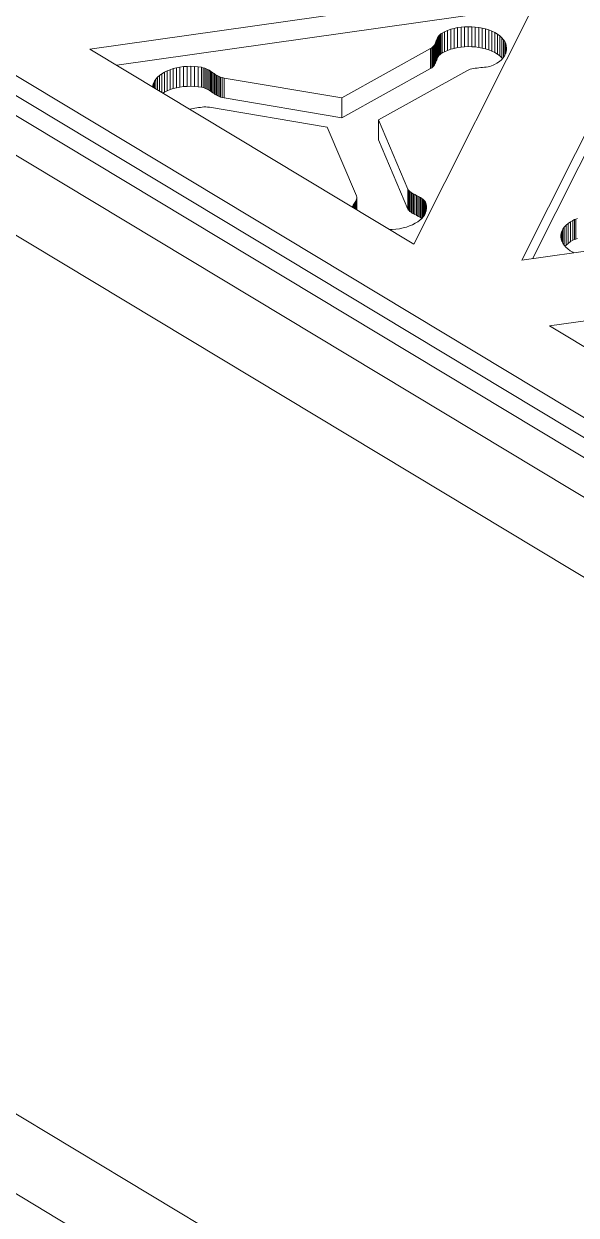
# Model space of a CAD drawing. Header units: inches. Extents: x 4 to 26.1, y 6.7 to 41.9.
# Drawn here: x 12.918 to 14.33, y 11.99 to 15.035 of the extents above; entities that cross this region are included whole.
import ezdxf

# ---------------------------------------------------------------- set-up
doc = ezdxf.new("R2010")
doc.units = ezdxf.units.IN
doc.header["$MEASUREMENT"] = 0
doc.layers.add('rails', color=7, linetype='Continuous', lineweight=35, true_color=0xd4d4d4)

# ---------------------------------------------------------------- blocks, each defined once
blk = doc.blocks.new('A$C382235AA')
at = {"color": 0, "linetype": 'Continuous', "lineweight": 0, "extrusion": (-4.89431e-17, 0.816497, 0.57735)}
for p, q in [((-16.7889, 11.4945), (-8.7719, 6.6688)), ((-16.7889, 11.4435), (-8.7719, 6.6178)), ((-8.7719, 6.6178), (-16.7889, 11.4435)), ((-8.7719, 6.5667), (-16.7889, 11.3925)), ((-16.7889, 11.3925), (-8.7719, 6.5667)), ((-16.7889, 11.2904), (-8.8284, 6.4987)), ((-8.7719, 6.4647), (-16.7889, 11.2904)), ((-8.8284, 6.2946), (-16.7889, 11.0863)), ((-12.7342, 9.2352), (-11.5729, 9.3999)), ((-11.5729, 9.3999), (-11.9064, 8.7369)), ((-11.6303, 8.6958), (-11.2968, 9.3588)), ((-11.6005, 9.345), (-12.6656, 9.1939)), ((-11.8115, 9.286), (-11.8031, 9.2883)), ((-11.8031, 9.2883), (-11.7943, 9.2902)), ((-11.8031, 9.2373), (-11.8031, 9.2883)), ((-11.7943, 9.2902), (-11.7854, 9.2915)), ((-11.7943, 9.2391), (-11.7943, 9.2902)), ((-11.7854, 9.2915), (-11.7763, 9.2923)), ((-11.7854, 9.2404), (-11.7854, 9.2915)), ((-11.7763, 9.2923), (-11.7672, 9.2926)), ((-11.7763, 9.2413), (-11.7763, 9.2923)), ((-11.7672, 9.2416), (-11.7672, 9.2926)), ((-11.7672, 9.2926), (-11.758, 9.2925)), ((-11.758, 9.2414), (-11.758, 9.2925)), ((-11.758, 9.2925), (-11.7489, 9.2918)), ((-11.7489, 9.2408), (-11.7489, 9.2918)), ((-11.7489, 9.2918), (-11.7399, 9.2906)), ((-11.7399, 9.2396), (-11.7399, 9.2906)), ((-11.7399, 9.2906), (-11.7311, 9.289)), ((-11.7311, 9.2379), (-11.7311, 9.289)), ((-11.7311, 9.289), (-11.7226, 9.2868)), ((-11.2968, 9.3078), (-11.6026, 8.6997)), ((-11.8486, 9.2564), (-11.8476, 9.2591)), ((-11.8476, 9.2591), (-11.8465, 9.2618)), ((-11.8476, 9.2081), (-11.8476, 9.2591)), ((-11.8465, 9.2618), (-11.8452, 9.2645)), ((-11.8465, 9.2108), (-11.8465, 9.2618)), ((-11.8452, 9.2645), (-11.8437, 9.2671)), ((-11.8452, 9.2135), (-11.8452, 9.2645)), ((-11.8437, 9.2671), (-11.8419, 9.2696)), ((-11.8437, 9.2161), (-11.8437, 9.2671)), ((-11.8419, 9.2696), (-11.8397, 9.2721)), ((-11.8419, 9.2186), (-11.8419, 9.2696)), ((-11.8397, 9.2721), (-11.837, 9.2744)), ((-11.8397, 9.221), (-11.8397, 9.2721)), ((-11.837, 9.2744), (-11.8338, 9.2765)), ((-11.837, 9.2233), (-11.837, 9.2744)), ((-11.8338, 9.2765), (-11.8274, 9.2799)), ((-11.8338, 9.2255), (-11.8338, 9.2765)), ((-11.8274, 9.2799), (-11.8197, 9.2832)), ((-11.8274, 9.2288), (-11.8274, 9.2799)), ((-11.8197, 9.2832), (-11.8115, 9.286)), ((-11.8197, 9.2322), (-11.8197, 9.2832)), ((-11.8115, 9.235), (-11.8115, 9.286)), ((-11.7226, 9.2358), (-11.7226, 9.2868)), ((-11.7226, 9.2868), (-11.7144, 9.2842)), ((-11.7144, 9.2331), (-11.7144, 9.2842)), ((-11.7144, 9.2842), (-11.7066, 9.281)), ((-11.7066, 9.23), (-11.7066, 9.281)), ((-11.7066, 9.281), (-11.6992, 9.2774)), ((-11.6992, 9.2264), (-11.6992, 9.2774)), ((-11.6992, 9.2774), (-11.6924, 9.2733)), ((-11.6924, 9.2223), (-11.6924, 9.2733)), ((-11.6924, 9.2733), (-11.6864, 9.2689)), ((-11.6864, 9.2179), (-11.6864, 9.2689)), ((-11.6864, 9.2689), (-11.6813, 9.2643)), ((-11.6813, 9.2132), (-11.6813, 9.2643)), ((-11.6813, 9.2643), (-11.6771, 9.2594)), ((-11.6771, 9.2139), (-11.6771, 9.2594)), ((-11.6771, 9.2594), (-11.6737, 9.2544)), ((-11.9064, 8.7369), (-12.7342, 9.2352)), ((-12.0899, 9.111), (-11.863, 9.2367)), ((-11.863, 9.2367), (-11.8597, 9.2389)), ((-11.863, 9.1857), (-11.863, 9.2367)), ((-11.8597, 9.2389), (-11.8572, 9.241)), ((-11.8597, 9.1878), (-11.8597, 9.2389)), ((-11.8572, 9.241), (-11.8551, 9.2434)), ((-11.8572, 9.19), (-11.8572, 9.241)), ((-11.8551, 9.2434), (-11.8534, 9.2458)), ((-11.8551, 9.1923), (-11.8551, 9.2434)), ((-11.8534, 9.2458), (-11.852, 9.2483)), ((-11.8534, 9.1948), (-11.8534, 9.2458)), ((-11.852, 9.2483), (-11.8507, 9.251)), ((-11.852, 9.1973), (-11.852, 9.2483)), ((-11.8507, 9.251), (-11.8497, 9.2537)), ((-11.8507, 9.1999), (-11.8507, 9.251)), ((-11.8497, 9.2537), (-11.8486, 9.2564)), ((-11.8497, 9.2026), (-11.8497, 9.2537)), ((-11.8486, 9.2053), (-11.8486, 9.2564)), ((-11.8274, 9.2288), (-11.8338, 9.2255)), ((-11.8197, 9.2322), (-11.8274, 9.2288)), ((-11.8115, 9.235), (-11.8197, 9.2322)), ((-11.8031, 9.2373), (-11.8115, 9.235)), ((-11.7943, 9.2391), (-11.8031, 9.2373)), ((-11.7854, 9.2404), (-11.7943, 9.2391)), ((-11.7763, 9.2413), (-11.7854, 9.2404)), ((-11.7672, 9.2416), (-11.7763, 9.2413)), ((-11.758, 9.2414), (-11.7672, 9.2416)), ((-11.7489, 9.2408), (-11.758, 9.2414)), ((-11.7399, 9.2396), (-11.7489, 9.2408)), ((-11.7311, 9.2379), (-11.7399, 9.2396)), ((-11.7226, 9.2358), (-11.7311, 9.2379)), ((-11.7144, 9.2331), (-11.7226, 9.2358)), ((-11.7066, 9.23), (-11.7144, 9.2331)), ((-11.6992, 9.2264), (-11.7066, 9.23)), ((-11.6737, 9.219), (-11.6737, 9.2544)), ((-11.6737, 9.2544), (-11.6712, 9.2493)), ((-11.6698, 9.2282), (-11.6716, 9.223)), ((-11.6712, 9.2242), (-11.6712, 9.2493)), ((-11.6712, 9.2493), (-11.6696, 9.244)), ((-11.6689, 9.2335), (-11.6698, 9.2282)), ((-11.6696, 9.2296), (-11.6696, 9.244)), ((-11.6696, 9.244), (-11.6688, 9.2387)), ((-11.6688, 9.2387), (-11.6689, 9.2335)), ((-11.852, 9.1973), (-11.8534, 9.1948)), ((-11.8507, 9.1999), (-11.852, 9.1973)), ((-11.8497, 9.2026), (-11.8507, 9.1999)), ((-11.8486, 9.2053), (-11.8497, 9.2026)), ((-11.8476, 9.2081), (-11.8486, 9.2053)), ((-11.8465, 9.2108), (-11.8476, 9.2081)), ((-11.8452, 9.2135), (-11.8465, 9.2108)), ((-11.8437, 9.2161), (-11.8452, 9.2135)), ((-11.8419, 9.2186), (-11.8437, 9.2161)), ((-11.8397, 9.221), (-11.8419, 9.2186)), ((-11.837, 9.2233), (-11.8397, 9.221)), ((-11.8338, 9.2255), (-11.837, 9.2233)), ((-11.6935, 9.1992), (-11.6995, 9.1957)), ((-11.6924, 9.2223), (-11.6992, 9.2264)), ((-11.6874, 9.2035), (-11.6935, 9.1992)), ((-11.6864, 9.2179), (-11.6924, 9.2223)), ((-11.6822, 9.2081), (-11.6874, 9.2035)), ((-11.6813, 9.2132), (-11.6864, 9.2179)), ((-11.6778, 9.2129), (-11.6822, 9.2081)), ((-11.6794, 9.2111), (-11.6813, 9.2132)), ((-11.6743, 9.2179), (-11.6778, 9.2129)), ((-11.6716, 9.223), (-11.6743, 9.2179)), ((-12.561, 9.1638), (-12.5559, 9.1683)), ((-12.5559, 9.1683), (-12.55, 9.1725)), ((-12.5559, 9.1278), (-12.5559, 9.1683)), ((-12.55, 9.1725), (-12.5436, 9.1763)), ((-12.55, 9.1243), (-12.55, 9.1725)), ((-12.5436, 9.1763), (-12.5366, 9.1798)), ((-12.5436, 9.1253), (-12.5436, 9.1763)), ((-12.5366, 9.1798), (-12.529, 9.1828)), ((-12.5366, 9.1287), (-12.5366, 9.1798)), ((-12.529, 9.1828), (-12.521, 9.1854)), ((-12.529, 9.1318), (-12.529, 9.1828)), ((-12.521, 9.1854), (-12.5127, 9.1876)), ((-12.521, 9.1344), (-12.521, 9.1854)), ((-12.5127, 9.1876), (-12.504, 9.1893)), ((-12.5127, 9.1365), (-12.5127, 9.1876)), ((-12.504, 9.1893), (-12.495, 9.1905)), ((-12.504, 9.1382), (-12.504, 9.1893)), ((-12.495, 9.1905), (-12.4858, 9.1912)), ((-12.495, 9.1395), (-12.495, 9.1905)), ((-12.4858, 9.1912), (-12.4764, 9.1914)), ((-12.4858, 9.1402), (-12.4858, 9.1912)), ((-12.4764, 9.1404), (-12.4764, 9.1914)), ((-12.4764, 9.1914), (-12.467, 9.1911)), ((-12.467, 9.1401), (-12.467, 9.1911)), ((-12.467, 9.1911), (-12.4574, 9.1902)), ((-12.4574, 9.1392), (-12.4574, 9.1902)), ((-12.4574, 9.1902), (-12.4491, 9.189)), ((-12.4491, 9.1379), (-12.4491, 9.189)), ((-12.4491, 9.189), (-12.4446, 9.1879)), ((-12.4446, 9.1369), (-12.4446, 9.1879)), ((-12.4446, 9.1879), (-12.4404, 9.1866)), ((-12.4404, 9.1356), (-12.4404, 9.1866)), ((-12.4404, 9.1866), (-12.4365, 9.185)), ((-12.4365, 9.134), (-12.4365, 9.185)), ((-12.4365, 9.185), (-12.4328, 9.1832)), ((-12.4328, 9.1322), (-12.4328, 9.1832)), ((-12.4328, 9.1832), (-12.4294, 9.1813)), ((-12.4294, 9.1303), (-12.4294, 9.1813)), ((-12.4294, 9.1813), (-12.4261, 9.1793)), ((-12.4261, 9.1282), (-12.4261, 9.1793)), ((-12.4261, 9.1793), (-12.423, 9.1772)), ((-12.423, 9.1261), (-12.423, 9.1772)), ((-12.423, 9.1772), (-12.4199, 9.175)), ((-12.4199, 9.124), (-12.4199, 9.175)), ((-12.4199, 9.175), (-12.4168, 9.1729)), ((-12.4168, 9.1218), (-12.4168, 9.1729)), ((-12.4168, 9.1729), (-12.4137, 9.1708)), ((-12.4137, 9.1197), (-12.4137, 9.1708)), ((-12.4137, 9.1708), (-12.4105, 9.1688)), ((-12.4105, 9.1177), (-12.4105, 9.1688)), ((-12.4105, 9.1688), (-12.4072, 9.1669)), ((-12.4072, 9.1159), (-12.4072, 9.1669)), ((-12.4072, 9.1669), (-12.4037, 9.1652)), ((-11.863, 9.1857), (-12.0899, 9.06)), ((-11.7707, 9.1798), (-11.9966, 9.0547)), ((-11.8597, 9.1878), (-11.863, 9.1857)), ((-11.8572, 9.19), (-11.8597, 9.1878)), ((-11.8551, 9.1923), (-11.8572, 9.19)), ((-11.8534, 9.1948), (-11.8551, 9.1923)), ((-11.7655, 9.1823), (-11.7707, 9.1798)), ((-11.7617, 9.1837), (-11.7655, 9.1823)), ((-11.7576, 9.1848), (-11.7617, 9.1837)), ((-11.7533, 9.1857), (-11.7576, 9.1848)), ((-11.7489, 9.1864), (-11.7533, 9.1857)), ((-11.7443, 9.187), (-11.7489, 9.1864)), ((-11.7396, 9.1875), (-11.7443, 9.187)), ((-11.7349, 9.188), (-11.7396, 9.1875)), ((-11.7302, 9.1885), (-11.7349, 9.188)), ((-11.7254, 9.189), (-11.7302, 9.1885)), ((-11.7207, 9.1896), (-11.7254, 9.189)), ((-11.7162, 9.1904), (-11.7207, 9.1896)), ((-11.7117, 9.1913), (-11.7162, 9.1904)), ((-11.7074, 9.1925), (-11.7117, 9.1913)), ((-11.7033, 9.1939), (-11.7074, 9.1925)), ((-11.6995, 9.1957), (-11.7033, 9.1939)), ((-12.5741, 9.1388), (-12.5735, 9.1428)), ((-12.5735, 9.1428), (-12.5718, 9.1483)), ((-12.5735, 9.1384), (-12.5735, 9.1428)), ((-12.5718, 9.1483), (-12.569, 9.1537)), ((-12.5718, 9.1374), (-12.5718, 9.1483)), ((-12.569, 9.1537), (-12.5654, 9.1589)), ((-12.569, 9.1357), (-12.569, 9.1537)), ((-12.5654, 9.1589), (-12.561, 9.1638)), ((-12.5654, 9.1336), (-12.5654, 9.1589)), ((-12.561, 9.1309), (-12.561, 9.1638)), ((-12.5127, 9.1365), (-12.521, 9.1344)), ((-12.504, 9.1382), (-12.5127, 9.1365)), ((-12.495, 9.1395), (-12.504, 9.1382)), ((-12.4858, 9.1402), (-12.495, 9.1395)), ((-12.4764, 9.1404), (-12.4858, 9.1402)), ((-12.467, 9.1401), (-12.4764, 9.1404)), ((-12.4574, 9.1392), (-12.467, 9.1401)), ((-12.4491, 9.1379), (-12.4574, 9.1392)), ((-12.4446, 9.1369), (-12.4491, 9.1379)), ((-12.4404, 9.1356), (-12.4446, 9.1369)), ((-12.4365, 9.134), (-12.4404, 9.1356)), ((-12.4037, 9.1142), (-12.4037, 9.1652)), ((-12.4037, 9.1652), (-12.4, 9.1638)), ((-12.4, 9.1127), (-12.4, 9.1638)), ((-12.4, 9.1638), (-12.396, 9.1626)), ((-12.396, 9.1115), (-12.396, 9.1626)), ((-12.396, 9.1626), (-12.3906, 9.1614)), ((-12.3906, 9.1104), (-12.3906, 9.1614)), ((-12.3906, 9.1614), (-12.0899, 9.111)), ((-12.5436, 9.1253), (-12.5477, 9.1229)), ((-12.5366, 9.1287), (-12.5436, 9.1253)), ((-12.529, 9.1318), (-12.5366, 9.1287)), ((-12.521, 9.1344), (-12.529, 9.1318)), ((-12.4328, 9.1322), (-12.4365, 9.134)), ((-12.4294, 9.1303), (-12.4328, 9.1322)), ((-12.4261, 9.1282), (-12.4294, 9.1303)), ((-12.423, 9.1261), (-12.4261, 9.1282)), ((-12.4199, 9.124), (-12.423, 9.1261)), ((-12.4168, 9.1218), (-12.4199, 9.124)), ((-12.4137, 9.1197), (-12.4168, 9.1218)), ((-12.4105, 9.1177), (-12.4137, 9.1197)), ((-12.4072, 9.1159), (-12.4105, 9.1177)), ((-12.4037, 9.1142), (-12.4072, 9.1159)), ((-12.4, 9.1127), (-12.4037, 9.1142)), ((-12.396, 9.1115), (-12.4, 9.1127)), ((-12.3906, 9.1104), (-12.396, 9.1115)), ((-12.0899, 9.06), (-12.3906, 9.1104)), ((-12.0899, 9.06), (-12.0899, 9.111)), ((-12.4748, 9.0825), (-12.4794, 9.0818)), ((-12.4701, 9.0833), (-12.4748, 9.0825)), ((-12.4655, 9.0842), (-12.4701, 9.0833)), ((-12.4609, 9.085), (-12.4655, 9.0842)), ((-12.4564, 9.0858), (-12.4609, 9.085)), ((-12.4518, 9.0865), (-12.4564, 9.0858)), ((-12.4473, 9.0871), (-12.4518, 9.0865)), ((-12.4427, 9.0874), (-12.4473, 9.0871)), ((-12.4382, 9.0875), (-12.4427, 9.0874)), ((-12.4337, 9.0873), (-12.4382, 9.0875)), ((-12.4287, 9.0867), (-12.4337, 9.0873)), ((-12.1278, 9.0362), (-12.4287, 9.0867)), ((-11.9966, 9.0037), (-11.9966, 9.0547)), ((-11.9966, 9.0547), (-11.9213, 8.8776)), ((-12.0527, 8.86), (-12.1278, 9.0362)), ((-11.9213, 8.8266), (-11.9966, 9.0037)), ((-11.9213, 8.8266), (-11.9213, 8.8776)), ((-11.9213, 8.8776), (-11.9203, 8.8759)), ((-11.9203, 8.8248), (-11.9203, 8.8759)), ((-11.9203, 8.8759), (-11.9183, 8.8735)), ((-11.9183, 8.8225), (-11.9183, 8.8735)), ((-11.9183, 8.8735), (-11.9159, 8.8713)), ((-11.9159, 8.8203), (-11.9159, 8.8713)), ((-11.9159, 8.8713), (-11.9131, 8.8692)), ((-11.9131, 8.8182), (-11.9131, 8.8692)), ((-11.9131, 8.8692), (-11.91, 8.8672)), ((-11.91, 8.8162), (-11.91, 8.8672)), ((-11.91, 8.8672), (-11.9067, 8.8653)), ((-11.9067, 8.8143), (-11.9067, 8.8653)), ((-11.9067, 8.8653), (-11.9032, 8.8634)), ((-11.9032, 8.8124), (-11.9032, 8.8634)), ((-11.9032, 8.8634), (-11.8996, 8.8615)), ((-11.8996, 8.8105), (-11.8996, 8.8615)), ((-11.8996, 8.8615), (-11.896, 8.8597)), ((-16.7889, 8.8409), (-8.8284, 4.0492)), ((-12.0634, 8.8314), (-12.0623, 8.8336)), ((-12.0623, 8.8336), (-12.0607, 8.8362)), ((-12.0623, 8.8307), (-12.0623, 8.8336)), ((-12.0607, 8.8362), (-12.0591, 8.8388)), ((-12.0607, 8.8298), (-12.0607, 8.8362)), ((-12.0591, 8.8388), (-12.0575, 8.8414)), ((-12.0591, 8.8288), (-12.0591, 8.8388)), ((-12.0575, 8.8414), (-12.056, 8.844)), ((-12.0575, 8.8278), (-12.0575, 8.8414)), ((-12.056, 8.844), (-12.0546, 8.8466)), ((-12.056, 8.8269), (-12.056, 8.844)), ((-12.0546, 8.8466), (-12.0534, 8.8492)), ((-12.0546, 8.8261), (-12.0546, 8.8466)), ((-12.0534, 8.8492), (-12.0526, 8.8518)), ((-12.0534, 8.8254), (-12.0534, 8.8492)), ((-12.0521, 8.8571), (-12.0527, 8.86)), ((-12.0526, 8.8518), (-12.0521, 8.8544)), ((-12.0526, 8.8249), (-12.0526, 8.8518)), ((-12.0521, 8.8544), (-12.0521, 8.8571)), ((-12.0521, 8.8246), (-12.0521, 8.8544)), ((-11.896, 8.8086), (-11.896, 8.8597)), ((-11.896, 8.8597), (-11.8924, 8.8578)), ((-11.8924, 8.8067), (-11.8924, 8.8578)), ((-11.8924, 8.8578), (-11.889, 8.8558)), ((-11.889, 8.8047), (-11.889, 8.8558)), ((-11.889, 8.8558), (-11.8858, 8.8537)), ((-11.8858, 8.8027), (-11.8858, 8.8537)), ((-11.8858, 8.8537), (-11.8829, 8.8515)), ((-11.8829, 8.806), (-11.8829, 8.8515)), ((-11.8829, 8.8515), (-11.8803, 8.8492)), ((-11.8803, 8.8094), (-11.8803, 8.8492)), ((-11.8803, 8.8492), (-11.8782, 8.8467)), ((-11.8782, 8.8127), (-11.8782, 8.8467)), ((-11.8782, 8.8467), (-11.8766, 8.8441)), ((-11.8766, 8.816), (-11.8766, 8.8441)), ((-11.8766, 8.8441), (-11.8747, 8.8392)), ((-11.8747, 8.821), (-11.8747, 8.8392)), ((-11.8747, 8.8392), (-11.8736, 8.8337)), ((-11.8736, 8.827), (-11.8736, 8.8337)), ((-11.8736, 8.8337), (-11.8735, 8.8282)), ((-10.469, 8.8605), (-11.6303, 8.6958)), ((-11.9203, 8.8248), (-11.9213, 8.8266)), ((-11.9183, 8.8225), (-11.9203, 8.8248)), ((-11.9159, 8.8203), (-11.9183, 8.8225)), ((-11.9131, 8.8182), (-11.9159, 8.8203)), ((-11.91, 8.8162), (-11.9131, 8.8182)), ((-11.9067, 8.8143), (-11.91, 8.8162)), ((-11.9032, 8.8124), (-11.9067, 8.8143)), ((-11.8996, 8.8105), (-11.9032, 8.8124)), ((-11.896, 8.8086), (-11.8996, 8.8105)), ((-11.8924, 8.8067), (-11.896, 8.8086)), ((-11.889, 8.8047), (-11.8924, 8.8067)), ((-11.8857, 8.8027), (-11.8906, 8.7982)), ((-11.8858, 8.8027), (-11.889, 8.8047)), ((-11.8858, 8.8027), (-11.8858, 8.8027)), ((-11.8816, 8.8074), (-11.8857, 8.8027)), ((-11.8783, 8.8124), (-11.8816, 8.8074)), ((-11.8758, 8.8175), (-11.8783, 8.8124)), ((-11.8742, 8.8228), (-11.8758, 8.8175)), ((-11.8735, 8.8282), (-11.8742, 8.8228)), ((-11.4957, 8.7995), (-11.4916, 8.8009)), ((-11.4916, 8.8009), (-11.4873, 8.8021)), ((-11.4916, 8.7499), (-11.4916, 8.8009)), ((-11.9617, 8.7742), (-11.9681, 8.774)), ((-11.9521, 8.775), (-11.9617, 8.7742)), ((-11.9425, 8.7763), (-11.9521, 8.775)), ((-11.9334, 8.7782), (-11.9425, 8.7763)), ((-11.9248, 8.7805), (-11.9334, 8.7782)), ((-11.9167, 8.7833), (-11.9248, 8.7805)), ((-11.9092, 8.7865), (-11.9167, 8.7833)), ((-11.9024, 8.7901), (-11.9092, 8.7865)), ((-11.8961, 8.794), (-11.9024, 8.7901)), ((-11.8906, 8.7982), (-11.8961, 8.794)), ((-11.5292, 8.7652), (-11.5274, 8.7704)), ((-11.5274, 8.7704), (-11.5248, 8.7755)), ((-11.5274, 8.7433), (-11.5274, 8.7704)), ((-11.5248, 8.7755), (-11.5213, 8.7805)), ((-11.5248, 8.7381), (-11.5248, 8.7755)), ((-11.5213, 8.7805), (-11.5169, 8.7853)), ((-11.5213, 8.7332), (-11.5213, 8.7805)), ((-11.5169, 8.7853), (-11.5117, 8.7899)), ((-11.5169, 8.7343), (-11.5169, 8.7853)), ((-11.5117, 8.7899), (-11.5056, 8.7942)), ((-11.5117, 8.7388), (-11.5117, 8.7899)), ((-11.5056, 8.7942), (-11.4995, 8.7977)), ((-11.5056, 8.7432), (-11.5056, 8.7942)), ((-11.4995, 8.7977), (-11.4957, 8.7995)), ((-11.4995, 8.7467), (-11.4995, 8.7977)), ((-11.4957, 8.7484), (-11.4957, 8.7995)), ((-11.5303, 8.7547), (-11.5302, 8.7599)), ((-11.5295, 8.7494), (-11.5303, 8.7547)), ((-11.5302, 8.7599), (-11.5292, 8.7652)), ((-11.5302, 8.7541), (-11.5302, 8.7599)), ((-11.5278, 8.7441), (-11.5295, 8.7494)), ((-11.5292, 8.7486), (-11.5292, 8.7652)), ((-11.5253, 8.739), (-11.5278, 8.7441)), ((-11.5056, 8.7432), (-11.5117, 8.7388)), ((-11.4995, 8.7467), (-11.5056, 8.7432)), ((-11.4957, 8.7484), (-11.4995, 8.7467)), ((-11.4916, 8.7499), (-11.4957, 8.7484)), ((-11.4873, 8.751), (-11.4916, 8.7499)), ((-11.522, 8.734), (-11.5253, 8.739)), ((-11.5177, 8.7291), (-11.522, 8.734)), ((-11.5169, 8.7343), (-11.5196, 8.7313)), ((-11.5126, 8.7245), (-11.5177, 8.7291)), ((-11.5117, 8.7388), (-11.5169, 8.7343)), ((-11.5067, 8.7201), (-11.5126, 8.7245)), ((-11.4999, 8.716), (-11.5067, 8.7201)), ((-11.4972, 8.7147), (-11.4999, 8.716)), ((-11.5589, 8.5277), (-10.3976, 8.6924)), ((-8.8284, 3.8451), (-16.7889, 8.6368)), ((-10.7311, 8.0294), (-11.5589, 8.5277))]:
    blk.add_line(p, q, dxfattribs=at)

msp = doc.modelspace()

# ---------------------------------------------------------------- block references
at = {"layer": 'rails'}
msp.add_blockref('A$C382235AA', (25.8212, 5.7346), dxfattribs=at)

doc.saveas('drawing.dxf')
